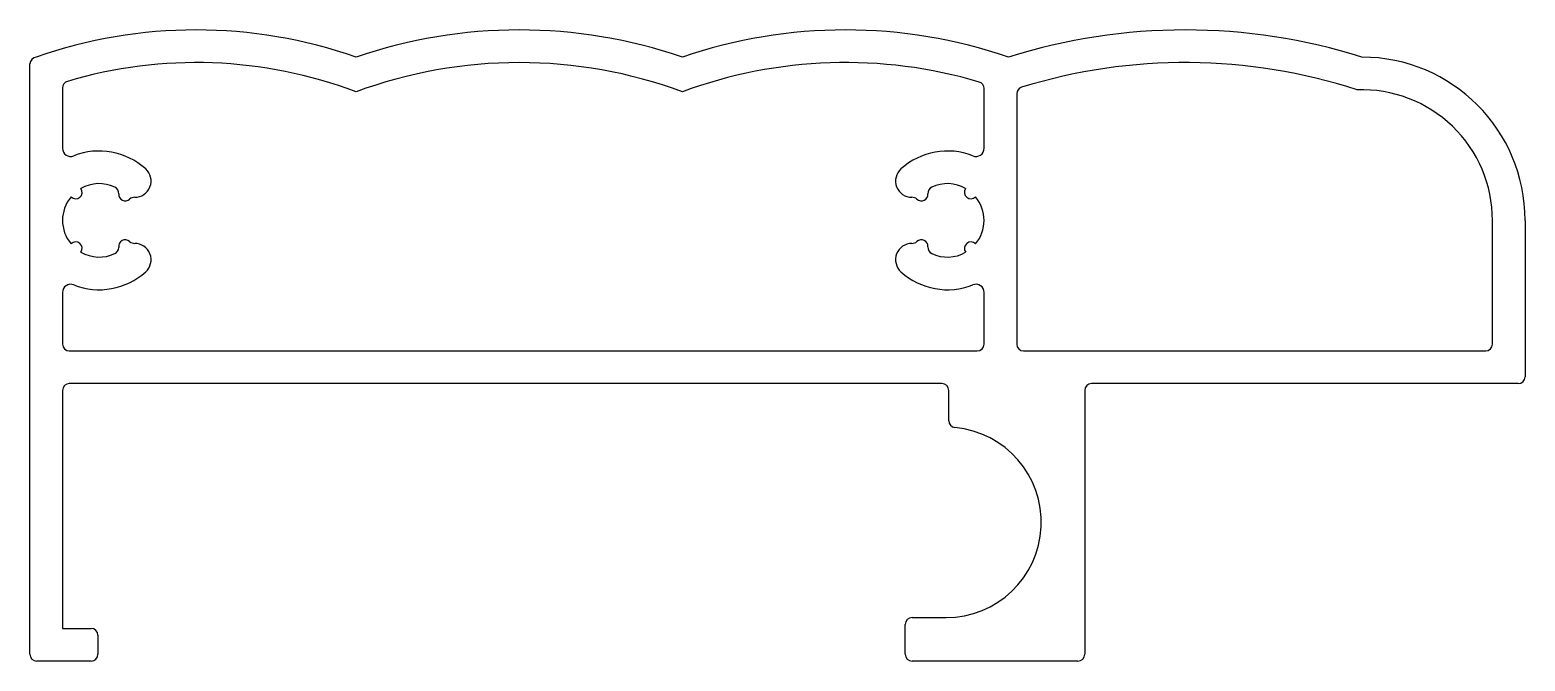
# Model space of a CAD drawing. Extents: x 447.6 to 502.6, y 25.5 to 48.7.
import ezdxf

# ---------------------------------------------------------------- set-up
doc = ezdxf.new("R2010")
doc.units = 0
doc.header["$LTSCALE"] = 5
doc.linetypes.add('CENTER', pattern=[1.25, 0.8, -0.15, 0.15, -0.15])
doc.layers.get('0').update_dxf_attribs({"linetype": 'CONTINUOUS'})
doc.layers.add('EKSEN', color=1, linetype='CENTER')

msp = doc.modelspace()

# ---------------------------------------------------------------- linework, layer by layer
at = {"color": 0}
for p, q in [((447.561, 25.703), (447.561, 47.402)), ((502.561, 41.653), (502.561, 35.903)), ((448.761, 35.403), (448.761, 26.653)), ((481.111, 35.653), (449.011, 35.653)), ((481.361, 34.287), (481.361, 35.403)), ((486.361, 35.403), (486.361, 25.703)), ((502.311, 35.653), (486.611, 35.653)), ((480.011, 27.053), (481.261, 27.053)), ((448.761, 26.653), (449.811, 26.653)), ((450.061, 26.403), (450.061, 25.703)), ((479.761, 25.703), (479.761, 26.803)), ((449.811, 25.453), (447.811, 25.453)), ((486.111, 25.453), (480.011, 25.453))]:
    msp.add_line(p, q, dxfattribs=at)
for centre, radius, start, end in [((453.676, 30.834), 17.818, 70.7152, 109.2888), ((465.562, 30.152), 18.5, 71.0773, 108.9266), ((477.562, 30.153), 18.5, 71.0773, 108.9266), ((490.062, 27.028), 21.625, 72.5097, 107.4943), ((447.811, 47.402), 0.25, 94.7025, 180), ((496.561, 41.653), 6, 0, 90), ((502.311, 35.903), 0.25, 270, 0), ((449.011, 35.403), 0.25, 90, 180), ((481.111, 35.403), 0.25, 0, 90), ((486.611, 35.403), 0.25, 90, 180), ((481.611, 34.287), 0.25, 180, 264.6446), ((481.261, 30.553), 3.5, 270, 84.6446), ((480.011, 26.803), 0.25, 90, 180), ((449.811, 26.403), 0.25, 360, 90), ((447.811, 25.703), 0.25, 180, 270), ((449.811, 25.703), 0.25, 270, 360), ((480.011, 25.703), 0.25, 180, 270), ((486.111, 25.703), 0.25, 270, 0)]:
    msp.add_arc(centre, radius, start, end, dxfattribs=at)
at = {"layer": 'EKSEN', "color": 0, "linetype": 'BYBLOCK'}
for p, q in [((448.761, 46.523), (448.761, 44.303)), ((482.661, 44.303), (482.661, 46.498)), ((483.861, 46.305), (483.861, 37.103)), ((501.361, 37.103), (501.361, 41.653)), ((448.761, 39.004), (448.761, 37.103)), ((482.661, 37.103), (482.661, 39.004)), ((449.011, 36.853), (482.411, 36.853)), ((484.111, 36.853), (501.111, 36.853))]:
    msp.add_line(p, q, dxfattribs=at)
for centre, radius, start, end in [((453.676, 30.834), 16.618, 69.2767, 106.5604), ((465.562, 30.152), 17.3, 69.709, 110.3102), ((477.562, 30.153), 17.3, 73.4757, 110.295), ((490.062, 27.028), 20.425, 71.9694, 107.1548), ((449.011, 46.523), 0.25, 106.5604, 180), ((482.411, 46.498), 0.25, 0, 73.4757), ((484.111, 46.305), 0.25, 107.1548, 180), ((496.561, 41.653), 4.8, 0, 92.116), ((449.061, 44.303), 0.3, 180, 291.6183), ((450.111, 41.653), 2.55, 47.9202, 111.6183), ((481.311, 41.653), 2.55, 68.3817, 132.0798), ((482.361, 44.303), 0.3, 248.3817, 360), ((451.418, 43.1), 0.6, 270, 47.9202), ((480.004, 43.1), 0.6, 132.0798, 270), ((450.111, 41.653), 1.35, 64.9145, 119.8006), ((481.311, 41.653), 1.35, 60.1994, 115.0855), ((450.111, 41.653), 1.35, 140.1994, 219.8006), ((449.243, 42.687), 0.24, 225.0997, 34.9003), ((450.578, 42.65), 0.25, 355.0837, 64.9549), ((451.066, 42.608), 0.24, 175.124, 313.2135), ((451.402, 42.249), 0.252, 86.4807, 133.1125), ((480.02, 42.249), 0.252, 46.8875, 93.5193), ((480.356, 42.608), 0.24, 226.7865, 4.876), ((480.845, 42.649), 0.25, 115.0855, 184.876), ((482.179, 42.687), 0.24, 145.0997, 314.9003), ((481.308, 41.652), 1.353, 320.3062, 39.7565), ((449.243, 40.619), 0.24, 325.0997, 134.9003), ((451.065, 40.697), 0.241, 47.0035, 189.554), ((451.402, 41.058), 0.252, 226.8875, 273.5193), ((451.418, 40.206), 0.6, 312.0798, 90), ((480.004, 40.206), 0.6, 90, 227.9202), ((480.004, 41.101), 0.295, 270, 309.5932), ((480.356, 40.699), 0.24, 355.124, 133.2135), ((482.179, 40.619), 0.24, 44.7802, 215.2198), ((450.111, 41.653), 1.35, 240.1993, 295.0856), ((450.577, 40.657), 0.25, 295.0855, 360), ((480.844, 40.657), 0.25, 175.0837, 244.9549), ((481.312, 41.659), 1.356, 244.9758, 299.6357), ((450.111, 41.653), 2.55, 248.3817, 312.0798), ((481.311, 41.653), 2.55, 227.9202, 291.6183), ((449.061, 39.004), 0.3, 68.3817, 180), ((482.361, 39.004), 0.3, 0, 111.6183), ((449.011, 37.103), 0.25, 180, 270), ((482.411, 37.103), 0.25, 270, 360), ((484.111, 37.103), 0.25, 180, 270), ((501.111, 37.103), 0.25, 270, 0)]:
    msp.add_arc(centre, radius, start, end, dxfattribs=at)

doc.saveas('drawing.dxf')
